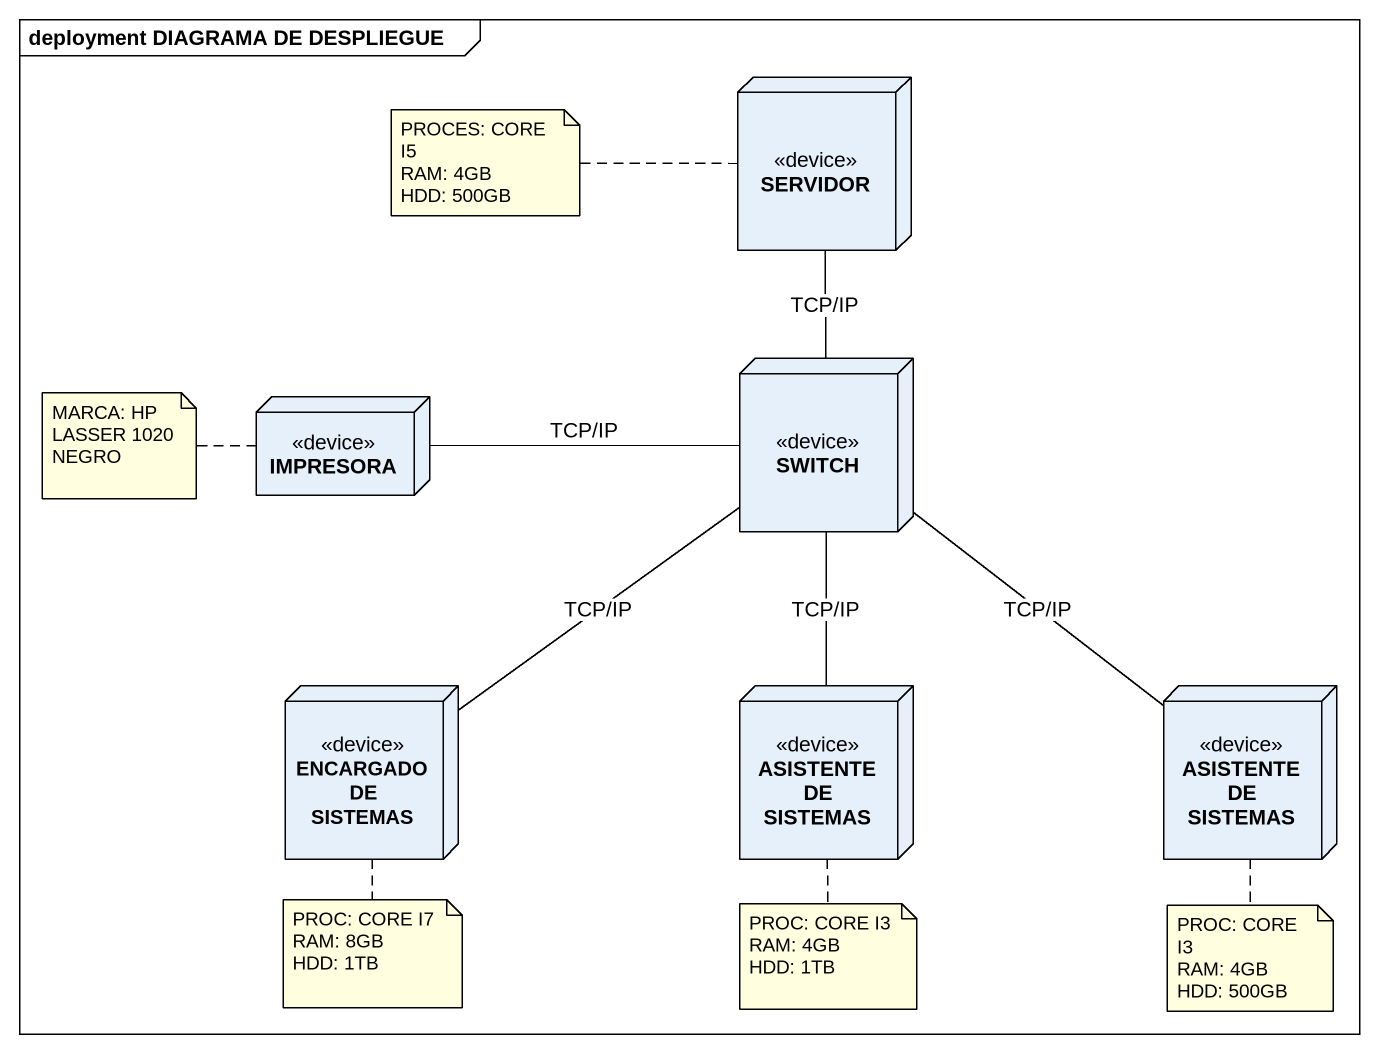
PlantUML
@startuml
mainframe deployment DIAGRAMA DE DESPLIEGUE
node SERVIDOR <<device>>
node SWITCH <<device>>
node IMPRESORA <<device>>
node "ENCARGADO DE SISTEMAS" as ENCARGADO_DE_SISTEMAS <<device>>
node "ASISTENTE DE SISTEMAS" as ASISTENTE_DE_SISTEMAS <<device>>
node "ASISTENTE DE SISTEMAS" as ASISTENTE_DE_SISTEMAS_2 <<device>>
SWITCH -up- SERVIDOR : TCP/IP
SWITCH -left- IMPRESORA : TCP/IP
ENCARGADO_DE_SISTEMAS -up- SWITCH : TCP/IP
ASISTENTE_DE_SISTEMAS -up- SWITCH : TCP/IP
ASISTENTE_DE_SISTEMAS_2 -up- SWITCH : TCP/IP
note left of SERVIDOR
  PROCES: CORE I5
  RAM: 4GB
  HDD: 500GB
end note
note left of IMPRESORA
  MARCA: HP
  LASSER 1020
  NEGRO
end note
note bottom of ENCARGADO_DE_SISTEMAS
  PROC: CORE I7
  RAM: 8GB
  HDD: 1TB
end note
note bottom of ASISTENTE_DE_SISTEMAS
  PROC: CORE I3
  RAM: 4GB
  HDD: 1TB
end note
note bottom of ASISTENTE_DE_SISTEMAS_2
  PROC: CORE I3
  RAM: 4GB
  HDD: 500GB
end note
@enduml
